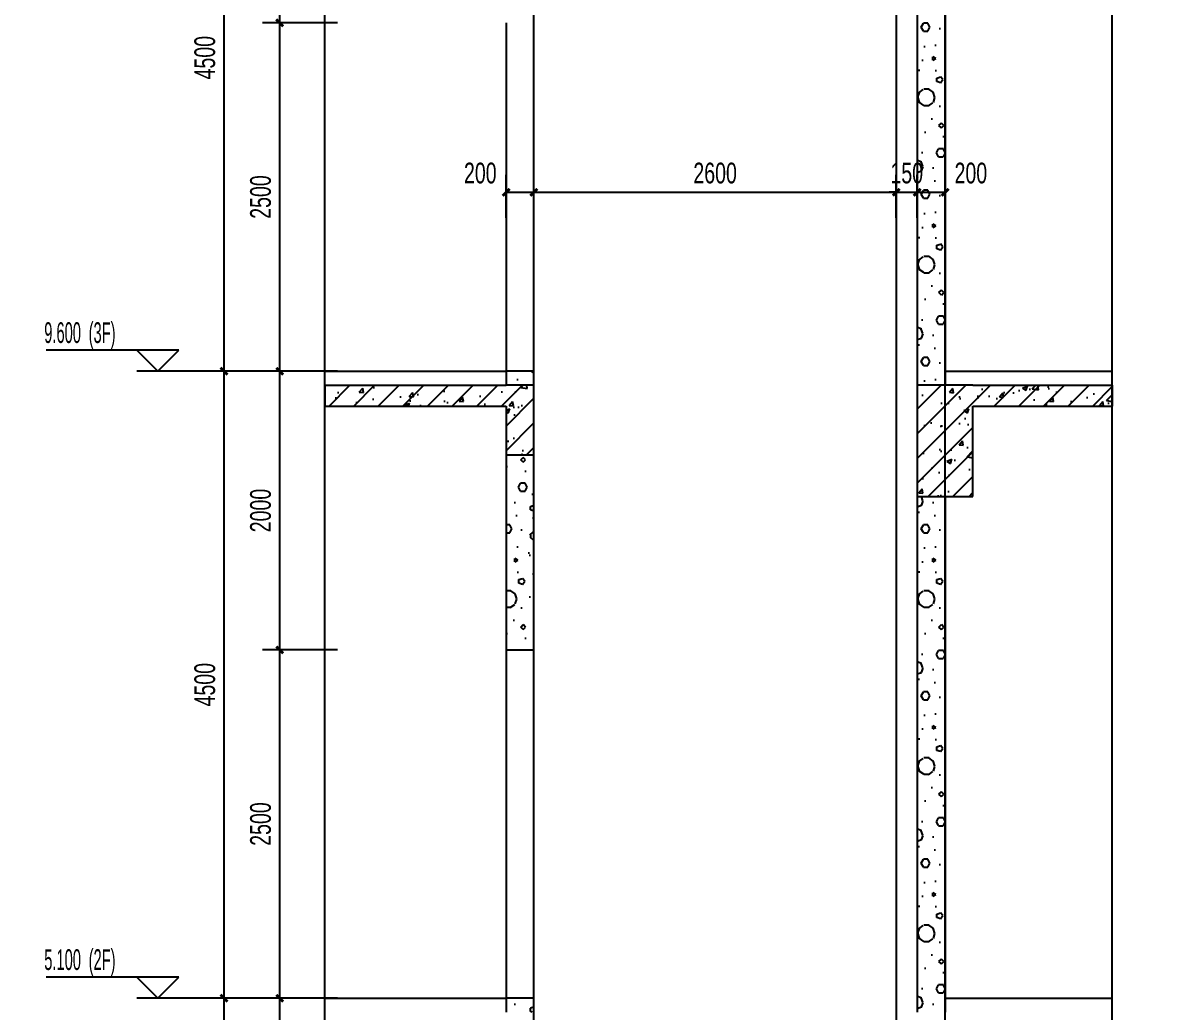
# Model space of a CAD drawing. Extents: x -26219 to 315419, y -160410 to -120810.
# Drawn here: x 294857 to 303060, y -137394 to -130294 of the extents above; entities that cross this region are included whole.
import ezdxf
from ezdxf.xclip import XClip

# ---------------------------------------------------------------- set-up
doc = ezdxf.new("R2010")
doc.units = 0
doc.header["$LTSCALE"] = 1000
doc.header["$MEASUREMENT"] = 0
doc.header["$XCLIPFRAME"] = 0
doc.linetypes.add('104-14# 核心筒$2$DOTE', pattern=[2.42, 2, -0.2, 0.02, -0.2])
for name, color, linetype in [('01-标注_尺寸', 124, 'Continuous'), ('01-标注_标高', 200, 'Continuous'), ('01-标注_符号', 200, 'Continuous'), ('02-TEXT_标注', 130, 'Continuous'), ('05-填充_天正', 26, 'Continuous'), ('104-13#14# B1核心筒$0$A-E_楼梯', 171, 'Continuous'), ('104-14# 核心筒$2$A_AXIS-轴线', 36, '104-14# 核心筒$2$DOTE'), ('A-C_窗', 140, 'Continuous'), ('A-SUR_保温', 222, 'Continuous'), ('A-SUR_看线', 231, 'Continuous'), ('A_AXIS-轴线', 36, 'Continuous'), ('A_STR-砌块墙', 121, 'Continuous'), ('A_STR-砼墙', 51, 'Continuous'), ('A_STR-砼柱', 51, 'Continuous')]:
    doc.layers.add(name, color=color, linetype=linetype)
doc.layers.add('B1幕墙$0$04-不打印_辅助线', color=165, linetype='Continuous', plot=False)
doc.styles.add('_TCH_DIM', font='ros.shx', dxfattribs={"width": 0.75, "bigfont": 'jd.shx'})
doc.styles.add('_TCH_DIM_T3', font='ros.shx', dxfattribs={"width": 0.705882, "bigfont": 'jd.shx'})
doc.dimstyles.new('_TCH_ARCH&&50', dxfattribs={"dimtxt": 148.75, "dimasz": 50, "dimexe": 125, "dimexo": 150, "dimgap": 63.125, "dimtad": 1, "dimdec": 0, "dimzin": 0, "dimdsep": 46, "dimtxsty": '_TCH_DIM_T3', "dimblk": 'ARCHTICK', "dimcen": 0.09, "dimclrt": 7, "dimazin": 2, "dimtfac": 1, "dimtdec": 0, "dimtix": 1, "dimtmove": 2, "dimatfit": 3, "dimfxl": 0, "dimtolj": 1, "dimtzin": 0, "dimarcsym": 0})
pattern_1 = [(45, (0, 0), (-88.38835, 88.38835), []), (50, (0, 0), (358.6301, -31.37607), [37.5, -412.5]), (355, (0, 0), (-69.37567, 376.09607), [30, -330]), (100.4514, (29.9, -2.6), (289.2547, 344.71977), [31.8701, -350.57106]), (46.1842, (0, 100), (533.6205, -82.7595), [56.25, -618.75]), (96.6356, (44.47, 93.1), (467.33135, 487.0589), [47.8051, -525.8565]), (351.1842, (0, 100), (467.331, 487.0593), [45, -495]), (21, (50, 75), (298.45353, -201.30945), [37.5, -412.5]), (326, (50, 75), (121.65767, 362.57502), [30, -330]), (71.4514, (74.87, 58.22), (420.1113, 161.26525), [31.8701, -350.57106]), (37.5, (0, 0), (6.07993, 166.446927), [0, -326, 0, -335, 0, -331.25]), (7.5, (0, 0), (131.53477, 197.20586), [0, -191, 0, -318.5, 0, -126.25]), (327.5, (-111.5, 0), (266.91122, -11.277436), [0, -125, 0, -390, 0, -517.5]), (317.5, (-161.5, 0), (291.59308, 50.05249), [0, -162.5, 0, -259, 0, -367.5])]
pattern_2 = [(0, (177, -183), (300, 600), [0, -600]), (0, (-174, -264), (300, 600), [0, -600]), (0, (21, -270), (300, 600), [0, -600]), (0, (234, -93), (300, 600), [0, -600]), (0, (-15, -300), (300, 600), [0, -600]), (0, (294, 285), (300, 600), [0, -600]), (0, (111, 237), (300, 600), [0, -600]), (0, (207, 162), (300, 600), [0, -600]), (0, (-282, 150), (300, 600), [0, -600]), (0, (12, 123), (300, 600), [0, -600]), (0, (-102, -30), (300, 600), [0, -600]), (0, (-96, -255), (300, 600), [0, -600]), (0, (129, -279), (300, 600), [0, -600]), (0, (294, -15), (300, 600), [0, -600]), (0, (-267, -108), (300, 600), [0, -600]), (0, (-216, -6), (300, 600), [0, -600]), (0, (18, -48), (300, 600), [0, -600]), (0, (-66, -135), (300, 600), [0, -600]), (0, (-114, 63), (300, 600), [0, -600]), (0, (-39, 288), (300, 600), [0, -600]), (0, (-243, -234), (300, 600), [0, -600]), (0, (87, 165), (300, 600), [0, -600]), (0, (-192, 174), (300, 600), [0, -600]), (0, (-240, 252), (300, 600), [0, -600]), (130.601294, (257.143, 97.143), (-1499.9999834, 1800.000008), [26.3416, -11037.111]), (18.43495, (214.29, 108.57), (1499.999994, 599.999996), [27.1052, -3767.6279]), (90, (214.3, 82.86), (300, 600), [25.7143, -1174.2857]), (161.56505, (240, 74.29), (-1500.000008, 599.999955), [27.1052, -3767.6279]), (53.130102, (240, 74.29), (300, 600), [28.5714, -2971.4285]), (135, (262.86, -231.43), (-300.00004, 599.99996), [24.2437, -1672.8126]), (45, (228.57, -231.43), (300, 600), [24.2437, -1672.8126]), (135, (245.71, -248.57), (-300.00004, 599.99996), [24.2437, -1672.8126]), (45, (245.71, -248.57), (300, 600), [24.2437, -1672.8126]), (116.56505, (-25.7, 171.43), (-5e-05, 1200), [31.9438, -638.8765]), (180, (-40, 200), (-300, 600), [34.2857, -565.7142]), (63.43495, (-88.57, 171.43), (3e-06, 1200), [31.9438, -638.8765]), (116.56505, (-74.3, 142.86), (-5e-05, 1200), [31.9438, -638.8765]), (0, (-74.3, 142.86), (300, 600), [34.2857, -565.7142]), (63.43495, (-40, 142.86), (3e-06, 1200), [31.9438, -638.8765]), (107.102728, (200, -31.429), (-899.9999656, 3000.0000048), [38.8613, -16282.9025]), (143.972626, (188.57, 5.714), (-5699.999928, 4199.999995), [38.8613, -8122.02]), (180, (157.14, 28.6), (-300, 600), [37.1429, -562.8571]), (36.027373, (88.57, 5.714), (5699.999958, 4199.999955), [38.8613, -8122.02]), (71.56505, (77.14, -28.57), (900.000005, 2999.999995), [36.1403, -3758.5928]), (107.102728, (88.571, -65.714), (-899.9999656, 3000.0000048), [38.8613, -16282.9025]), (143.972626, (120, -88.57), (-5699.999928, 4199.999995), [38.8613, -8122.02]), (0, (120, -88.6), (300, 600), [37.1429, -562.8571]), (36.027373, (157.143, -88.57), (5699.999958, 4199.999955), [38.8613, -8122.02]), (71.56505, (188.57, -65.71), (900.000005, 2999.999995), [36.1403, -3758.5928]), (150.255118, (205.714, 248.57), (-900.000002, 599.999993), [23.035, -4814.3196]), (90, (185.7, 237.14), (300, 600), [22.8571, -1177.1427]), (29.744881, (185.714, 237.14), (900, 599.999997), [23.035, -4814.3196]), (116.56505, (65.7, -177.14), (-5e-05, 1200), [31.9438, -638.8765]), (168.690067, (51.43, -148.57), (-2700.000002, 599.999985), [29.1373, -6089.6855]), (41.185925, (0, -162.857), (7499.9999546, 6599.9999423), [30.3718, -12725.802]), (90, (0, -191.43), (300, 600), [28.5714, -1171.4285]), (138.814074, (22.857, -211.429), (-7499.9998667, 6600.000042), [30.3718, -12725.802]), (16.699244, (22.857, -211.429), (9899.9999255, 2999.9999686), [29.8295, -12498.5375]), (60.945396, (51.43, -202.857), (299.9999992, 599.9999947), [29.4161, -12325.3395]), (109.983106, (-185.714, 74.286), (-1500.0000056, 4199.9999889), [33.442, -14012.1975]), (155.556045, (-197.143, 105.714), (-3900.0000149, 1799.9999626), [34.523, -14465.1315]), (24.443955, (-260, 105.714), (3900.000002, 1799.9999913), [34.523, -14465.1315]), (70.016893, (-271.429, 74.286), (1500.0000045, 4199.9999896), [33.442, -14012.1975]), (109.983106, (-260, 42.857), (-1500.0000056, 4199.9999889), [33.442, -14012.1975]), (160.016893, (-228.57, 31.43), (-1500.000001, 599.999973), [33.442, -6989.3775]), (19.983107, (-228.57, 31.43), (1499.999992, 599.999999), [33.442, -6989.3775]), (70.016893, (-197.143, 42.857), (1500.0000045, 4199.9999896), [33.442, -14012.1975]), (122.005383, (37.14, 20), (-300.00004, 599.999969), [26.9542, -5633.434]), (18.43495, (-2.86, 34.29), (1499.999994, 599.999996), [27.1052, -3767.6279]), (90, (-2.86, 8.57), (300, 600), [25.7143, -1174.2857]), (161.56505, (22.86, 0), (-1500.000008, 599.999955), [27.1052, -3767.6279]), (54.462322, (22.857, 0), (2099.999997, 2999.9999955), [24.5781, -10298.2115]), (116.56505, (-137.14, -125.7), (-5e-05, 1200), [31.9438, -638.8765]), (180, (-151.4, -97.14), (-300, 600), [31.4286, -568.5714]), (59.036243, (-200, -125.714), (300.000001, 599.999997), [33.3197, -6963.822]), (120.963756, (-182.857, -154.286), (-300.000041, 599.9999724), [33.3197, -6963.822]), (0, (-182.86, -154.3), (300, 600), [31.4286, -568.5714]), (63.43495, (-151.43, -154.3), (3e-06, 1200), [31.9438, -638.8765])]

# ---------------------------------------------------------------- blocks, each defined once
blk = doc.blocks.new('B1幕墙')
at = {"layer": 'B1幕墙$0$04-不打印_辅助线'}
blk.add_lwpolyline([(-19723.4, 110825.4), (-17951.5, 111952.4), (-14731.3, 106889.8), (-10015.2, 109889.5), (-6726.5, 109889.5), (-6726.5, 107689.5), (-6591.5, 107689.5), (-6591.5, 96729.1), (-3286.4, 91533.1), (-3400.3, 91460.7), (-609.5, 87073), (-44109.9, 59403.8), (-49479.8, 60532), (-116340.3, 165647.4), (-95570, 173811.9), (-95423.7, 173439.7), (-115742.4, 165452.7), (-49232.7, 60888.9), (-44187.1, 59828.8), (-1077.3, 87249.5), (-3868.2, 91637.2), (-3501.1, 91870.6)], dxfattribs=at)
blk = doc.blocks.new('104-13#14# B1核心筒')
at = {"layer": '104-13#14# B1核心筒$0$A-E_楼梯', "rotation": 57.54087654752239}
blk.add_blockref('B1幕墙', (289197.1, 8062.4), dxfattribs=at)
blk = doc.blocks.new('104-14# 核心筒')
at = {"layer": '104-14# 核心筒$2$A_AXIS-轴线'}
blk.add_line((-9370.1, 105800), (120259.9, 105800), dxfattribs=at)
blk = doc.blocks.new('_ArchTick')
at = {"color": 0, "linetype": 'ByBlock', "const_width": 0.4}
blk.add_lwpolyline([(-0.5, -0.5), (0.5, 0.5)], dxfattribs=at)
blk = doc.blocks.new('*D969')
at = {"layer": '01-标注_尺寸', "color": 0, "lineweight": -2, "transparency": 16777216}
for p, q in [((298323.7, -131694.1), (298323.7, -131385.3)), ((298523.7, -131694.1), (298523.7, -131385.3)), ((298323.7, -131510.3), (298523.7, -131510.3))]:
    blk.add_line(p, q, dxfattribs=at)
at = {"layer": 'Defpoints', "color": 0, "transparency": 16777216}
for p in [(298523.7, -131510.3), (298323.7, -131844.1), (298523.7, -131844.1)]:
    blk.add_point(p, dxfattribs=at)
at = {"layer": '01-标注_尺寸', "color": 0, "lineweight": -2, "transparency": 16777216, "xscale": 50, "yscale": 50, "zscale": 50, "rotation": 180}
blk.add_blockref('_ArchTick', (298323.7, -131510.3), dxfattribs=at)
at = {"layer": '01-标注_尺寸', "color": 0, "lineweight": -2, "transparency": 16777216, "xscale": 50, "yscale": 50, "zscale": 50}
blk.add_blockref('_ArchTick', (298523.7, -131510.3), dxfattribs=at)
at = {"layer": '01-标注_尺寸', "color": 7, "transparency": 16777216, "insert": (298138.7, -131372.8), "char_height": 148.75, "attachment_point": 5, "style": '_TCH_DIM_T3'}
blk.add_mtext('\\A1;200', dxfattribs=at)
blk = doc.blocks.new('*D970')
at = {"layer": '01-标注_尺寸', "color": 0, "lineweight": -2, "transparency": 16777216}
for p, q in [((298523.7, -131694.1), (298523.7, -131385.3)), ((301123.7, -131694.1), (301123.7, -131385.3)), ((298523.7, -131510.3), (301123.7, -131510.3))]:
    blk.add_line(p, q, dxfattribs=at)
at = {"layer": 'Defpoints', "color": 0, "transparency": 16777216}
for p in [(301123.7, -131510.3), (298523.7, -131844.1), (301123.7, -131844.1)]:
    blk.add_point(p, dxfattribs=at)
at = {"layer": '01-标注_尺寸', "color": 0, "lineweight": -2, "transparency": 16777216, "xscale": 50, "yscale": 50, "zscale": 50, "rotation": 180}
blk.add_blockref('_ArchTick', (298523.7, -131510.3), dxfattribs=at)
at = {"layer": '01-标注_尺寸', "color": 0, "lineweight": -2, "transparency": 16777216, "xscale": 50, "yscale": 50, "zscale": 50}
blk.add_blockref('_ArchTick', (301123.7, -131510.3), dxfattribs=at)
at = {"layer": '01-标注_尺寸', "color": 7, "transparency": 16777216, "insert": (299823.7, -131372.8), "char_height": 148.75, "attachment_point": 5, "style": '_TCH_DIM_T3'}
blk.add_mtext('\\A1;2600', dxfattribs=at)
blk = doc.blocks.new('*D971')
at = {"layer": '01-标注_尺寸', "color": 0, "lineweight": -2, "transparency": 16777216}
for p, q in [((301123.7, -131694.1), (301123.7, -131385.3)), ((301273.7, -131694.1), (301273.7, -131385.3)), ((301123.7, -131510.3), (301073.7, -131510.3)), ((301123.7, -131510.3), (301273.7, -131510.3)), ((301273.7, -131510.3), (301323.7, -131510.3))]:
    blk.add_line(p, q, dxfattribs=at)
at = {"layer": 'Defpoints', "color": 0, "transparency": 16777216}
for p in [(301273.7, -131510.3), (301123.7, -131844.1), (301273.7, -131844.1)]:
    blk.add_point(p, dxfattribs=at)
at = {"layer": '01-标注_尺寸', "color": 0, "lineweight": -2, "transparency": 16777216, "xscale": 50, "yscale": 50, "zscale": 50}
blk.add_blockref('_ArchTick', (301123.7, -131510.3), dxfattribs=at)
at = {"layer": '01-标注_尺寸', "color": 0, "lineweight": -2, "transparency": 16777216, "xscale": 50, "yscale": 50, "zscale": 50, "rotation": 180}
blk.add_blockref('_ArchTick', (301273.7, -131510.3), dxfattribs=at)
at = {"layer": '01-标注_尺寸', "color": 7, "transparency": 16777216, "insert": (301198.7, -131372.8), "char_height": 148.75, "attachment_point": 5, "style": '_TCH_DIM_T3'}
blk.add_mtext('\\A1;150', dxfattribs=at)
blk = doc.blocks.new('*D972')
at = {"layer": '01-标注_尺寸', "color": 0, "lineweight": -2, "transparency": 16777216}
for p, q in [((301273.7, -131694.1), (301273.7, -131385.3)), ((301473.7, -131694.1), (301473.7, -131385.3)), ((301273.7, -131510.3), (301473.7, -131510.3))]:
    blk.add_line(p, q, dxfattribs=at)
at = {"layer": 'Defpoints', "color": 0, "transparency": 16777216}
for p in [(301473.7, -131510.3), (301273.7, -131844.1), (301473.7, -131844.1)]:
    blk.add_point(p, dxfattribs=at)
at = {"layer": '01-标注_尺寸', "color": 0, "lineweight": -2, "transparency": 16777216, "xscale": 50, "yscale": 50, "zscale": 50, "rotation": 180}
blk.add_blockref('_ArchTick', (301273.7, -131510.3), dxfattribs=at)
at = {"layer": '01-标注_尺寸', "color": 0, "lineweight": -2, "transparency": 16777216, "xscale": 50, "yscale": 50, "zscale": 50}
blk.add_blockref('_ArchTick', (301473.7, -131510.3), dxfattribs=at)
at = {"layer": '01-标注_尺寸', "color": 7, "transparency": 16777216, "insert": (301658.7, -131372.8), "char_height": 148.75, "attachment_point": 5, "style": '_TCH_DIM_T3'}
blk.add_mtext('\\A1;200', dxfattribs=at)
blk = doc.blocks.new('*D975')
at = {"layer": '01-标注_尺寸', "color": 0, "lineweight": -2, "transparency": 16777216}
for p, q in [((296714.6, -137294.1), (296175, -137294.1)), ((296300, -142394.1), (296300, -137294.1)), ((296714.6, -142394.1), (296175, -142394.1))]:
    blk.add_line(p, q, dxfattribs=at)
at = {"layer": 'Defpoints', "color": 0, "transparency": 16777216}
for p in [(296300, -137294.1), (296864.6, -137294.1), (296864.6, -142394.1)]:
    blk.add_point(p, dxfattribs=at)
at = {"layer": '01-标注_尺寸', "color": 0, "lineweight": -2, "transparency": 16777216, "xscale": 50, "yscale": 50, "zscale": 50}
for p, rotation in [((296300, -137294.1), 90), ((296300, -142394.1), 270)]:
    blk.add_blockref('_ArchTick', p, dxfattribs=dict(at, rotation=rotation))
at = {"layer": '01-标注_尺寸', "color": 7, "transparency": 16777216, "insert": (296162.5, -139844.1), "char_height": 148.75, "attachment_point": 5, "rotation": 90, "style": '_TCH_DIM_T3'}
blk.add_mtext('\\A1;5100', dxfattribs=at)
blk = doc.blocks.new('*D976')
at = {"layer": '01-标注_尺寸', "color": 0, "lineweight": -2, "transparency": 16777216}
for p, q in [((296714.6, -132794.1), (296175, -132794.1)), ((296300, -137294.1), (296300, -132794.1)), ((296714.6, -137294.1), (296175, -137294.1))]:
    blk.add_line(p, q, dxfattribs=at)
at = {"layer": 'Defpoints', "color": 0, "transparency": 16777216}
for p in [(296300, -132794.1), (296864.6, -132794.1), (296864.6, -137294.1)]:
    blk.add_point(p, dxfattribs=at)
at = {"layer": '01-标注_尺寸', "color": 0, "lineweight": -2, "transparency": 16777216, "xscale": 50, "yscale": 50, "zscale": 50}
for p, rotation in [((296300, -132794.1), 90), ((296300, -137294.1), 270)]:
    blk.add_blockref('_ArchTick', p, dxfattribs=dict(at, rotation=rotation))
at = {"layer": '01-标注_尺寸', "color": 7, "transparency": 16777216, "insert": (296162.5, -135044.1), "char_height": 148.75, "attachment_point": 5, "rotation": 90, "style": '_TCH_DIM_T3'}
blk.add_mtext('\\A1;4500', dxfattribs=at)
blk = doc.blocks.new('*D977')
at = {"layer": '01-标注_尺寸', "color": 0, "lineweight": -2, "transparency": 16777216}
for p, q in [((296714.6, -128294.1), (296175, -128294.1)), ((296300, -132794.1), (296300, -128294.1)), ((296714.6, -132794.1), (296175, -132794.1))]:
    blk.add_line(p, q, dxfattribs=at)
at = {"layer": 'Defpoints', "color": 0, "transparency": 16777216}
for p in [(296300, -128294.1), (296864.6, -128294.1), (296864.6, -132794.1)]:
    blk.add_point(p, dxfattribs=at)
at = {"layer": '01-标注_尺寸', "color": 0, "lineweight": -2, "transparency": 16777216, "xscale": 50, "yscale": 50, "zscale": 50}
for p, rotation in [((296300, -128294.1), 90), ((296300, -132794.1), 270)]:
    blk.add_blockref('_ArchTick', p, dxfattribs=dict(at, rotation=rotation))
at = {"layer": '01-标注_尺寸', "color": 7, "transparency": 16777216, "insert": (296162.5, -130544.1), "char_height": 148.75, "attachment_point": 5, "rotation": 90, "style": '_TCH_DIM_T3'}
blk.add_mtext('\\A1;4500', dxfattribs=at)
blk = doc.blocks.new('*D983')
at = {"layer": '01-标注_尺寸', "color": 0, "lineweight": -2, "transparency": 16777216}
for p, q in [((297114.6, -137294.1), (296575, -137294.1)), ((296700, -139894.1), (296700, -137294.1)), ((297114.6, -139894.1), (296575, -139894.1))]:
    blk.add_line(p, q, dxfattribs=at)
at = {"layer": 'Defpoints', "color": 0, "transparency": 16777216}
for p in [(296700, -137294.1), (297264.6, -137294.1), (297264.6, -139894.1)]:
    blk.add_point(p, dxfattribs=at)
at = {"layer": '01-标注_尺寸', "color": 0, "lineweight": -2, "transparency": 16777216, "xscale": 50, "yscale": 50, "zscale": 50}
for p, rotation in [((296700, -137294.1), 90), ((296700, -139894.1), 270)]:
    blk.add_blockref('_ArchTick', p, dxfattribs=dict(at, rotation=rotation))
at = {"layer": '01-标注_尺寸', "color": 7, "transparency": 16777216, "insert": (296562.5, -138594.1), "char_height": 148.75, "attachment_point": 5, "rotation": 90, "style": '_TCH_DIM_T3'}
blk.add_mtext('\\A1;2600', dxfattribs=at)
blk = doc.blocks.new('*D984')
at = {"layer": '01-标注_尺寸', "color": 0, "lineweight": -2, "transparency": 16777216}
for p, q in [((297114.6, -134794.1), (296575, -134794.1)), ((296700, -137294.1), (296700, -134794.1)), ((297114.6, -137294.1), (296575, -137294.1))]:
    blk.add_line(p, q, dxfattribs=at)
at = {"layer": 'Defpoints', "color": 0, "transparency": 16777216}
for p in [(296700, -134794.1), (297264.6, -134794.1), (297264.6, -137294.1)]:
    blk.add_point(p, dxfattribs=at)
at = {"layer": '01-标注_尺寸', "color": 0, "lineweight": -2, "transparency": 16777216, "xscale": 50, "yscale": 50, "zscale": 50}
for p, rotation in [((296700, -134794.1), 90), ((296700, -137294.1), 270)]:
    blk.add_blockref('_ArchTick', p, dxfattribs=dict(at, rotation=rotation))
at = {"layer": '01-标注_尺寸', "color": 7, "transparency": 16777216, "insert": (296562.5, -136044.1), "char_height": 148.75, "attachment_point": 5, "rotation": 90, "style": '_TCH_DIM_T3'}
blk.add_mtext('\\A1;2500', dxfattribs=at)
blk = doc.blocks.new('*D985')
at = {"layer": '01-标注_尺寸', "color": 0, "lineweight": -2, "transparency": 16777216}
for p, q in [((297114.6, -132794.1), (296575, -132794.1)), ((296700, -134794.1), (296700, -132794.1)), ((297114.6, -134794.1), (296575, -134794.1))]:
    blk.add_line(p, q, dxfattribs=at)
at = {"layer": 'Defpoints', "color": 0, "transparency": 16777216}
for p in [(296700, -132794.1), (297264.6, -132794.1), (297264.6, -134794.1)]:
    blk.add_point(p, dxfattribs=at)
at = {"layer": '01-标注_尺寸', "color": 0, "lineweight": -2, "transparency": 16777216, "xscale": 50, "yscale": 50, "zscale": 50}
for p, rotation in [((296700, -132794.1), 90), ((296700, -134794.1), 270)]:
    blk.add_blockref('_ArchTick', p, dxfattribs=dict(at, rotation=rotation))
at = {"layer": '01-标注_尺寸', "color": 7, "transparency": 16777216, "insert": (296562.5, -133794.1), "char_height": 148.75, "attachment_point": 5, "rotation": 90, "style": '_TCH_DIM_T3'}
blk.add_mtext('\\A1;2000', dxfattribs=at)
blk = doc.blocks.new('*D986')
at = {"layer": '01-标注_尺寸', "color": 0, "lineweight": -2, "transparency": 16777216}
for p, q in [((297114.6, -130294.1), (296575, -130294.1)), ((296700, -132794.1), (296700, -130294.1)), ((297114.6, -132794.1), (296575, -132794.1))]:
    blk.add_line(p, q, dxfattribs=at)
at = {"layer": 'Defpoints', "color": 0, "transparency": 16777216}
for p in [(296700, -130294.1), (297264.6, -130294.1), (297264.6, -132794.1)]:
    blk.add_point(p, dxfattribs=at)
at = {"layer": '01-标注_尺寸', "color": 0, "lineweight": -2, "transparency": 16777216, "xscale": 50, "yscale": 50, "zscale": 50}
for p, rotation in [((296700, -130294.1), 90), ((296700, -132794.1), 270)]:
    blk.add_blockref('_ArchTick', p, dxfattribs=dict(at, rotation=rotation))
at = {"layer": '01-标注_尺寸', "color": 7, "transparency": 16777216, "insert": (296562.5, -131544.1), "char_height": 148.75, "attachment_point": 5, "rotation": 90, "style": '_TCH_DIM_T3'}
blk.add_mtext('\\A1;2500', dxfattribs=at)
blk = doc.blocks.new('*D987')
at = {"layer": '01-标注_尺寸', "color": 0, "lineweight": -2, "transparency": 16777216}
for p, q in [((297114.6, -128294.1), (296575, -128294.1)), ((296700, -130294.1), (296700, -128294.1)), ((297114.6, -130294.1), (296575, -130294.1))]:
    blk.add_line(p, q, dxfattribs=at)
at = {"layer": 'Defpoints', "color": 0, "transparency": 16777216}
for p in [(296700, -128294.1), (297264.6, -128294.1), (297264.6, -130294.1)]:
    blk.add_point(p, dxfattribs=at)
at = {"layer": '01-标注_尺寸', "color": 0, "lineweight": -2, "transparency": 16777216, "xscale": 50, "yscale": 50, "zscale": 50}
for p, rotation in [((296700, -128294.1), 90), ((296700, -130294.1), 270)]:
    blk.add_blockref('_ArchTick', p, dxfattribs=dict(at, rotation=rotation))
at = {"layer": '01-标注_尺寸', "color": 7, "transparency": 16777216, "insert": (296562.5, -129294.1), "char_height": 148.75, "attachment_point": 5, "rotation": 90, "style": '_TCH_DIM_T3'}
blk.add_mtext('\\A1;2000', dxfattribs=at)

msp = doc.modelspace()

# ---------------------------------------------------------------- hatches: boundary and pattern name
at = {"layer": '05-填充_天正'}
h = msp.add_hatch(dxfattribs=at)
h.set_pattern_fill('加气混凝土', color=256, scale=50, style=0)
h.set_pattern_definition(pattern_2)
h.paths.add_polyline_path([(301273.7, -132894.1), (301473.7, -132894.1), (301473.7, -129094.1), (301273.7, -129094.1)])
h = msp.add_hatch(dxfattribs=at)
h.set_pattern_fill('加气混凝土', color=256, scale=50, style=0)
h.set_pattern_definition(pattern_2)
h.paths.add_polyline_path([(298323.7, -132894.1), (298523.7, -132894.1), (298523.7, -132794.1), (298323.7, -132794.1)])
h = msp.add_hatch(dxfattribs=at)
h.set_pattern_fill('钢筋混凝土', color=256, scale=50, style=0)
h.set_pattern_definition(pattern_1)
h.paths.add_polyline_path([(298323.7, -133044.1), (298323.7, -132894.1), (297023.7, -132894.1), (297023.7, -133044.1)])
h = msp.add_hatch(dxfattribs=at)
h.set_pattern_fill('钢筋混凝土', color=256, scale=50, style=0)
h.set_pattern_definition(pattern_1)
h.paths.add_polyline_path([(298323.7, -133394.1), (298523.7, -133394.1), (298523.7, -132894.1), (298323.7, -132894.1)])
h = msp.add_hatch(dxfattribs=at)
h.set_pattern_fill('钢筋混凝土', color=256, scale=50, style=0)
h.set_pattern_definition(pattern_1)
h.paths.add_polyline_path([(301273.7, -133694.1), (301673.7, -133694.1), (301673.7, -132894.1), (301273.7, -132894.1)])
h = msp.add_hatch(dxfattribs=at)
h.set_pattern_fill('钢筋混凝土', color=256, scale=50, style=0)
h.set_pattern_definition(pattern_1)
h.paths.add_polyline_path([(301673.7, -132894.1), (301673.7, -133044.1), (302673.7, -133044.1), (302673.7, -132894.1)])
h = msp.add_hatch(dxfattribs=at)
h.set_pattern_fill('加气混凝土', color=256, scale=50, style=0)
h.set_pattern_definition(pattern_2)
h.paths.add_polyline_path([(298523.7, -133394.1), (298323.7, -133394.1), (298323.7, -134794.1), (298523.7, -134794.1)])
h = msp.add_hatch(dxfattribs=at)
h.set_pattern_fill('加气混凝土', color=256, scale=50, style=0)
h.set_pattern_definition(pattern_2)
h.paths.add_polyline_path([(301273.7, -137394.1), (301473.7, -137394.1), (301473.7, -133694.1), (301273.7, -133694.1)])
h = msp.add_hatch(dxfattribs=at)
h.set_pattern_fill('加气混凝土', color=256, scale=50, style=0)
h.set_pattern_definition(pattern_2)
h.paths.add_polyline_path([(298323.7, -137394.1), (298523.7, -137394.1), (298523.7, -137294.1), (298323.7, -137294.1)])

# ---------------------------------------------------------------- linework, layer by layer
msp.add_line((298523.7, -147894.1), (298523.7, -128294.1))
at = {"layer": '01-标注_标高'}
for p, q in [((295975, -132644.1), (295025, -132644.1)), ((295825, -132794.1), (295675, -132644.1)), ((295825, -132794.1), (295975, -132644.1)), ((296175, -132794.1), (295675, -132794.1)), ((295975, -137144.1), (295025, -137144.1)), ((295825, -137294.1), (295675, -137144.1)), ((295825, -137294.1), (295975, -137144.1)), ((296175, -137294.1), (295675, -137294.1))]:
    msp.add_line(p, q, dxfattribs=at)
at = {"layer": '01-标注_符号'}
for points in [[(297023.7, -149810.7), (297023.7, -138777.4), (296918.7, -138739.2), (297128.7, -138702.1), (297023.7, -138664.9), (297023.7, -127631.6)], [(302673.7, -149928.6), (302673.7, -139017.6), (302568.7, -138979.4), (302778.7, -138942.3), (302673.7, -138905.1), (302673.7, -127994.1)]]:
    msp.add_lwpolyline(points, dxfattribs=at)
at = {"layer": 'A-C_窗'}
for p, q in [((298323.7, -130294.1), (298323.7, -132794.1)), ((298523.7, -132794.1), (298523.7, -130294.1)), ((298323.7, -134794.1), (298323.7, -137294.1)), ((298523.7, -137294.1), (298523.7, -134794.1))]:
    msp.add_line(p, q, dxfattribs=at)
at = {"layer": 'A-SUR_保温'}
for p, q in [((297023.7, -132794.1), (298323.7, -132794.1)), ((301473.7, -132794.1), (302673.7, -132794.1)), ((297023.7, -137294.1), (298323.7, -137294.1)), ((301473.7, -137294.1), (302673.7, -137294.1))]:
    msp.add_line(p, q, dxfattribs=at)
at = {"layer": 'A-SUR_看线'}
msp.add_line((301123.7, -127894.1), (301123.7, -149894.1), dxfattribs=at)
at = {"layer": 'A_AXIS-轴线'}
msp.add_line((301473.7, -150194.1), (301473.7, -127694.1), dxfattribs=at)
at = {"layer": 'A_STR-砌块墙'}
for p, q in [((301273.7, -129094.1), (301273.7, -132894.1)), ((301473.7, -129094.1), (301473.7, -132894.1)), ((298523.7, -132794.1), (298323.7, -132794.1)), ((298323.7, -132794.1), (298323.7, -132894.1)), ((298523.7, -132894.1), (298523.7, -132794.1)), ((298323.7, -133394.1), (298323.7, -134794.1)), ((298523.7, -134794.1), (298523.7, -133394.1)), ((301273.7, -133694.1), (301273.7, -137394.1)), ((301473.7, -133694.1), (301473.7, -137394.1)), ((298323.7, -134794.1), (298523.7, -134794.1)), ((298523.7, -137294.1), (298323.7, -137294.1)), ((298323.7, -137294.1), (298323.7, -137394.1)), ((298523.7, -137394.1), (298523.7, -137294.1))]:
    msp.add_line(p, q, dxfattribs=at)
at = {"layer": 'A_STR-砼墙'}
for p, q in [((297023.7, -132894.1), (298323.7, -132894.1)), ((297023.7, -132894.1), (297023.7, -133044.1)), ((301673.7, -132894.1), (302673.7, -132894.1)), ((302673.7, -132894.1), (302673.7, -133044.1)), ((297023.7, -133044.1), (298323.7, -133044.1)), ((301673.7, -133044.1), (302673.7, -133044.1))]:
    msp.add_line(p, q, dxfattribs=at)
at = {"layer": 'A_STR-砼柱'}
for p, q in [((298523.7, -132894.1), (298323.7, -132894.1)), ((298523.7, -133394.1), (298523.7, -132894.1)), ((301673.7, -132894.1), (301273.7, -132894.1)), ((301273.7, -132894.1), (301273.7, -133694.1)), ((298323.7, -133044.1), (298323.7, -133394.1)), ((301673.7, -133694.1), (301673.7, -133044.1)), ((298323.7, -133394.1), (298523.7, -133394.1)), ((301273.7, -133694.1), (301673.7, -133694.1))]:
    msp.add_line(p, q, dxfattribs=at)

# ---------------------------------------------------------------- block references
ref = msp.add_blockref('104-13#14# B1核心筒', (83110.6, -136819.8))
XClip(ref).set_block_clipping_path([(166599.9946633652, -1823.14907876), (171999.9946633652, 8745.6171003908)])
ref = msp.add_blockref('104-14# 核心筒', (243788.7, -236343.4))
XClip(ref).set_block_clipping_path([(32000, 95800), (42400, 107298.7390783391)])

# ---------------------------------------------------------------- texts
at = {"layer": '02-TEXT_标注', "style": '_TCH_DIM', "width": 0.529412}
for s, p in [('9.600', (295010, -132591.6)), ('(3F)', (295328.6, -132591.6)), ('5.100', (295010, -137091.6)), ('(2F)', (295328.6, -137091.6))]:
    msp.add_text(s, height=148.75, dxfattribs=at).set_placement(p)

# ---------------------------------------------------------------- dimensions: what is measured, and where the dimension line sits
at = {"layer": '01-标注_尺寸'}
for p1, p2, distance, picture, middle in [((296864.6, -132794.1), (296864.6, -128294.1), 564.6, '*D977', (296162.5, -130544.1)), ((297264.6, -130294.1), (297264.6, -128294.1), 564.6, '*D987', (296562.5, -129294.1)), ((297264.6, -132794.1), (297264.6, -130294.1), 564.6, '*D986', (296562.5, -131544.1)), ((298523.7, -131844.1), (301123.7, -131844.1), 333.7, '*D970', (299823.7, -131372.8)), ((301123.7, -131844.1), (301273.7, -131844.1), 333.7, '*D971', (301198.7, -131372.8)), ((296864.6, -137294.1), (296864.6, -132794.1), 564.6, '*D976', (296162.5, -135044.1)), ((297264.6, -134794.1), (297264.6, -132794.1), 564.6, '*D985', (296562.5, -133794.1)), ((297264.6, -137294.1), (297264.6, -134794.1), 564.6, '*D984', (296562.5, -136044.1)), ((296864.6, -142394.1), (296864.6, -137294.1), 564.6, '*D975', (296162.5, -139844.1)), ((297264.6, -139894.1), (297264.6, -137294.1), 564.6, '*D983', (296562.5, -138594.1))]:
    dim = msp.add_aligned_dim(p1=p1, p2=p2, distance=distance, dimstyle='_TCH_ARCH&&50', dxfattribs=at)
    dim.commit()
    dim.dimension.update_dxf_attribs({"geometry": picture, "text_midpoint": middle})
for base, p1, p2, picture, middle in [((298523.7, -131510.3), (298323.7, -131844.1), (298523.7, -131844.1), '*D969', (298138.7, -131372.8)), ((301473.7, -131510.3), (301273.7, -131844.1), (301473.7, -131844.1), '*D972', (301658.7, -131372.8))]:
    dim = msp.add_linear_dim(base=base, p1=p1, p2=p2, angle=0, dimstyle='_TCH_ARCH&&50', dxfattribs=at)
    dim.commit()
    dim.dimension.update_dxf_attribs({"geometry": picture, "text_midpoint": middle, "dimtype": 161})

doc.saveas('drawing.dxf')
